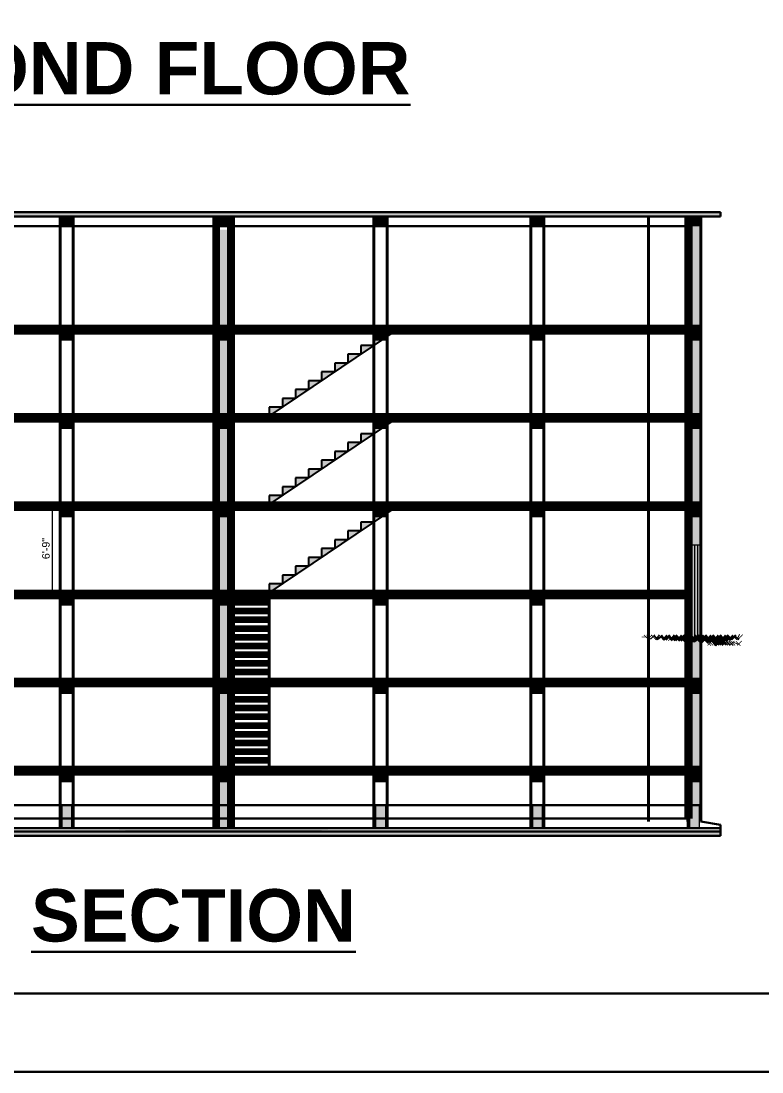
# Model space of a CAD drawing. Extents: x -2338379 to 930990, y -818978 to 106940.
# Drawn here: x 374432 to 375112, y -199437 to -198473 of the extents above; entities that cross this region are included whole.
import ezdxf

# ---------------------------------------------------------------- set-up
doc = ezdxf.new("R2010")
doc.units = 0
doc.header["$MEASUREMENT"] = 0
doc.header["$PDMODE"] = 34
doc.linetypes.add('DASHED', pattern=[0.75, 0.5, -0.25])
doc.layers.get('0').update_dxf_attribs({"linetype": 'CONTINUOUS', "lineweight": 30})
doc.layers.get('DEFPOINTS').update_dxf_attribs({"linetype": 'CONTINUOUS'})
for name, color, linetype, lineweight in [('BEAM', 1, 'DASHED', 18), ('Door', 5, 'CONTINUOUS', 5), ('Plaster', 163, 'CONTINUOUS', 15), ('STAIRCASE', 32, 'CONTINUOUS', 25), ('thermo', 50, 'CONTINUOUS', 35), ('WALL', 1, 'CONTINUOUS', 40)]:
    doc.layers.add(name, color=color, linetype=linetype, lineweight=lineweight)
doc.layers.add('mesh', color=10, linetype='CONTINUOUS')
doc.layers.add('pillar12', color=7, linetype='CONTINUOUS')
doc.styles.get("Standard").update_dxf_attribs({"font": 'times.ttf', "height": 6})
doc.styles.add('style1', font='arial.ttf')
doc.dimstyles.new('DIM1', dxfattribs={"dimscale": 0, "dimtxt": 7, "dimasz": 3, "dimexe": 3, "dimexo": 15, "dimgap": 2, "dimtad": 1, "dimdec": 0, "dimzin": 0, "dimdsep": 46, "dimlunit": 4, "dimtxsty": 'style1', "dimblk1": 'ARCHTICK', "dimblk2": 'ARCHTICK', "dimsah": 1, "dimcen": 0, "dimclrd": 6, "dimclre": 6, "dimclrt": 256, "dimadec": 0, "dimazin": 0, "dimtfac": 0.333333, "dimtdec": 0, "dimtofl": 0, "dimtmove": 2, "dimatfit": 3, "dimldrblk": 'ARCHTICK', "dimfxl": 1, "dimtolj": 1, "dimtzin": 0, "dimlwd": 13, "dimlwe": 13, "dimarcsym": 0})

# ---------------------------------------------------------------- blocks, each defined once
blk = doc.blocks.new('beam')
blk.add_hatch(color=5).paths.add_polyline_path([(-1.5, 0), (-10.5, 0), (-10.5, -9), (-1.5, -9)])
at = {"layer": 'BEAM'}
for p, q in [((-10.5, 0), (-10.5, -9)), ((-1.5, 0), (-1.5, -9))]:
    blk.add_line(p, q, dxfattribs=at)
blk = doc.blocks.new('beam12')
blk.add_hatch(color=5).paths.add_polyline_path([(-1.5, 21), (-10.5, 21), (-10.5, 0), (-1.5, 0)])
at = {"layer": 'BEAM'}
for p, q in [((-10.5, 21), (-10.5, 0)), ((-1.5, 21), (-10.5, 21)), ((-1.5, 21), (-1.5, 0)), ((-1.5, 0), (-10.5, 0))]:
    blk.add_line(p, q, dxfattribs=at)
blk = doc.blocks.new('staircase')
at = {"layer": 'STAIRCASE'}
for p, q in [((0, 0), (-120, 81)), ((-108, 81), (-108, 72.9)), ((-108, 72.9), (-96, 72.9)), ((-96, 72.9), (-96, 64.8)), ((-96, 64.8), (-84, 64.8)), ((-84, 64.8), (-84, 56.7)), ((-84, 56.7), (-72, 56.7)), ((-72, 56.7), (-72, 48.6)), ((-72, 48.6), (-60, 48.6)), ((-60, 48.6), (-60, 40.5)), ((-60, 40.5), (-48, 40.5)), ((-48, 40.5), (-48, 32.4)), ((-48, 32.4), (-36, 32.4)), ((-36, 32.4), (-36, 24.3)), ((-36, 24.3), (-24, 24.3)), ((-24, 24.3), (-24, 16.2)), ((-24, 16.2), (-12, 16.2)), ((-12, 8.1), (0, 8.1))]:
    blk.add_line(p, q, dxfattribs=at)
for points in [[(-12, 16.2), (-12, 8.1)], [(0, 8.1), (0, 0)]]:
    blk.add_lwpolyline(points, dxfattribs=at)
blk = doc.blocks.new('_ARCHTICK')
at = {"color": 0, "linetype": 'ByBlock', "const_width": 0.15}
blk.add_lwpolyline([(-0.5, -0.5), (0.5, 0.5)], dxfattribs=at)
blk = doc.blocks.new('*D11')
at = {"color": 6, "lineweight": 13, "transparency": 16777216}
for p, q in [((374453.04, -198916.47), (374457.67, -198916.47)), ((374460.67, -198916.47), (374460.67, -198997.47)), ((374453.04, -198997.47), (374457.67, -198997.47))]:
    blk.add_line(p, q, dxfattribs=at)
at = {"layer": 'DEFPOINTS', "color": 0, "lineweight": 30, "transparency": 16777216}
for p in [(374468.04, -198916.47), (374460.67, -198997.47), (374468.04, -198997.47)]:
    blk.add_point(p, dxfattribs=at)
at = {"color": 6, "lineweight": 13, "transparency": 16777216, "xscale": 3, "yscale": 3, "zscale": 3}
for p, rotation in [((374460.67, -198916.47), 90), ((374460.67, -198997.47), 270)]:
    blk.add_blockref('_ARCHTICK', p, dxfattribs=dict(at, rotation=rotation))
at = {"lineweight": 40, "transparency": 16777216, "insert": (374455.09, -198956.97), "char_height": 7, "attachment_point": 5, "rotation": 90, "style": 'style1'}
blk.add_mtext('\\A1;6\'-9"', dxfattribs=at)

msp = doc.modelspace()

# ---------------------------------------------------------------- hatches: boundary and pattern name
at = {"lineweight": 40}
h = msp.add_hatch(dxfattribs=at)
h.set_pattern_fill('AR-CONC', color=5, scale=0.03, style=0)
h.set_pattern_definition([(50, (363483.968, -200335.6095), (5.46554, -0.4781726), [0.5715, -6.2865]), (355, (363483.968, -200335.6095), (-1.0572848, 5.7316993), [0.4572, -5.0292]), (100.451, (363484.4236, -200335.6494), (4.408275, 5.2535006), [0.4857, -5.3427]), (46.1842, (363483.968, -200334.0855), (8.1323712, -1.26127), [0.85725, -9.42975]), (96.6356, (363484.646, -200334.191), (7.122127, 7.4227667), [0.72855, -8.01405]), (351.184, (363483.968, -200334.0855), (7.122138, 7.4227535), [0.6858, -7.5438]), (21, (363484.73, -200334.4665), (4.5484464, -3.0679656), [0.5715, -6.2865]), (326, (363484.73, -200334.4665), (1.8540609, 5.525639), [0.4572, -5.0292]), (71.4514, (363485.109, -200334.722), (6.4024947, 2.4576857), [0.4857, -5.3427]), (37.5, (363483.9681, -200335.6095), (0.0926581, 2.53665117), [0, -4.96824, 0, -5.1054, 0, -5.04825]), (7.5, (363483.968, -200335.6095), (2.0045899, 3.00541724), [0, -2.91084, 0, -4.85394, 0, -1.92405]), (327.5, (363482.2688, -200335.6095), (4.06771786, -0.17186232), [0, -1.905, 0, -5.9436, 0, -7.8867]), (317.5, (363481.507, -200335.6095), (4.4438754, 0.7627947), [0, -2.4765, 0, -3.94716, 0, -5.6007])])
h.paths.add_polyline_path([(375074.04, -198648.47), (374162.04, -198648.47), (374162.04, -198652.47), (375074.04, -198652.47)])
h = msp.add_hatch(dxfattribs=at)
h.set_pattern_fill('AR-CONC', color=256, scale=0.03, style=0)
h.set_pattern_definition([(50, (364350.968, -200335.6095), (5.46554, -0.4781726), [0.5715, -6.2865]), (355, (364350.968, -200335.6095), (-1.0572848, 5.7316993), [0.4572, -5.0292]), (100.451, (364351.4236, -200335.6494), (4.408275, 5.2535006), [0.4857, -5.3427]), (46.1842, (364350.968, -200334.0855), (8.1323712, -1.26127), [0.85725, -9.42975]), (96.6356, (364351.646, -200334.191), (7.122127, 7.4227667), [0.72855, -8.01405]), (351.184, (364350.968, -200334.0855), (7.122138, 7.4227535), [0.6858, -7.5438]), (21, (364351.73, -200334.4665), (4.5484464, -3.0679656), [0.5715, -6.2865]), (326, (364351.73, -200334.4665), (1.8540609, 5.525639), [0.4572, -5.0292]), (71.4514, (364352.109, -200334.722), (6.4024947, 2.4576857), [0.4857, -5.3427]), (37.5, (364350.9681, -200335.6095), (0.0926581, 2.53665117), [0, -4.96824, 0, -5.1054, 0, -5.04825]), (7.5, (364350.968, -200335.6095), (2.0045899, 3.00541724), [0, -2.91084, 0, -4.85394, 0, -1.92405]), (327.5, (364349.2688, -200335.6095), (4.06771786, -0.17186232), [0, -1.905, 0, -5.9436, 0, -7.8867]), (317.5, (364348.507, -200335.6095), (4.4438754, 0.7627947), [0, -2.4765, 0, -3.94716, 0, -5.6007])])
h.paths.add_polyline_path([(375056.04, -198661.47), (375047.04, -198661.47), (375047.04, -198754.47), (375056.04, -198754.47)])
h.paths.add_polyline_path([(375056.04, -198754.47), (375047.04, -198754.47), (375047.04, -198757.47), (375056.04, -198757.47)])
h.paths.add_polyline_path([(375056.04, -198757.47), (375047.04, -198757.47), (375047.04, -198835.47), (375056.04, -198835.47)])
h.paths.add_polyline_path([(375056.04, -198838.47), (375047.04, -198838.47), (375047.04, -198916.47), (375056.04, -198916.47)])
h.paths.add_polyline_path([(375056.04, -198835.47), (375047.04, -198835.47), (375047.04, -198838.47), (375056.04, -198838.47)])
h.paths.add_polyline_path([(375056.04, -198916.47), (375047.04, -198916.47), (375047.04, -198919.47), (375056.04, -198919.47)])
h.paths.add_polyline_path([(375056.04, -198919.47), (375047.04, -198919.47), (375047.04, -198997.47), (375056.04, -198997.47)])
h.paths.add_polyline_path([(375056.04, -199000.47), (375047.04, -199000.47), (375047.04, -199037.98), (375049.54, -199037.98), (375056.04, -199037.98)])
h.paths.add_polyline_path([(375056.04, -198997.47), (375047.04, -198997.47), (375047.04, -199000.47), (375056.04, -199000.47)])
h.paths.add_polyline_path([(375056.04, -199037.98), (375049.54, -199037.98), (375047.04, -199037.98), (375047.04, -199078.47), (375056.04, -199078.47)])
h.paths.add_polyline_path([(375056.04, -199078.47), (375047.04, -199078.47), (375047.04, -199081.47), (375056.04, -199081.47)])
h.paths.add_polyline_path([(375056.04, -199081.47), (375047.04, -199081.47), (375047.04, -199159.47), (375056.04, -199159.47)])
h.paths.add_polyline_path([(375056.04, -199159.47), (375047.04, -199159.47), (375047.04, -199162.47), (375056.04, -199162.47)])
h.paths.add_polyline_path([(375056.04, -199162.47), (375047.04, -199162.47), (375047.04, -199204.47), (375048.54, -199204.47), (375048.54, -199192.47), (375056.04, -199192.47)])
h = msp.add_hatch(dxfattribs=at)
h.set_pattern_fill('AR-CONC', color=256, scale=0.03, style=0)
h.set_pattern_definition([(50, (363917.468, -200338.6095), (5.46554, -0.4781726), [0.5715, -6.2865]), (355, (363917.468, -200338.6095), (-1.0572848, 5.7316993), [0.4572, -5.0292]), (100.451, (363917.9236, -200338.6494), (4.408275, 5.2535006), [0.4857, -5.3427]), (46.1842, (363917.468, -200337.0855), (8.1323712, -1.26127), [0.85725, -9.42975]), (96.6356, (363918.146, -200337.191), (7.122127, 7.4227667), [0.72855, -8.01405]), (351.184, (363917.468, -200337.0855), (7.122138, 7.4227535), [0.6858, -7.5438]), (21, (363918.23, -200337.4665), (4.5484464, -3.0679656), [0.5715, -6.2865]), (326, (363918.23, -200337.4665), (1.8540609, 5.525639), [0.4572, -5.0292]), (71.4514, (363918.609, -200337.722), (6.4024947, 2.4576857), [0.4857, -5.3427]), (37.5, (363917.4681, -200338.6095), (0.0926581, 2.53665117), [0, -4.96824, 0, -5.1054, 0, -5.04825]), (7.5, (363917.468, -200338.6095), (2.0045899, 3.00541724), [0, -2.91084, 0, -4.85394, 0, -1.92405]), (327.5, (363915.7688, -200338.6095), (4.06771786, -0.17186232), [0, -1.905, 0, -5.9436, 0, -7.8867]), (317.5, (363915.007, -200338.6095), (4.4438754, 0.7627947), [0, -2.4765, 0, -3.94716, 0, -5.6007])])
h.paths.add_polyline_path([(374622.54, -198664.47), (374613.54, -198664.47), (374613.54, -198757.47), (374622.54, -198757.47)])
h.paths.add_polyline_path([(374622.54, -198757.47), (374613.54, -198757.47), (374613.54, -198760.47), (374622.54, -198760.47)])
h.paths.add_polyline_path([(374622.54, -198760.47), (374613.54, -198760.47), (374613.54, -198838.47), (374622.54, -198838.47)])
h.paths.add_polyline_path([(374622.54, -198841.47), (374613.54, -198841.47), (374613.54, -198919.47), (374622.54, -198919.47)])
h.paths.add_polyline_path([(374622.54, -198838.47), (374613.54, -198838.47), (374613.54, -198841.47), (374622.54, -198841.47)])
h.paths.add_polyline_path([(374622.54, -198919.47), (374613.54, -198919.47), (374613.54, -198922.47), (374622.54, -198922.47)])
h.paths.add_polyline_path([(374622.54, -198922.47), (374613.54, -198922.47), (374613.54, -199000.47), (374622.54, -199000.47)])
h.paths.add_polyline_path([(374622.54, -199003.47), (374613.54, -199003.47), (374613.54, -199040.98), (374616.04, -199040.98), (374622.54, -199040.98)])
h.paths.add_polyline_path([(374622.54, -199000.47), (374613.54, -199000.47), (374613.54, -199003.47), (374622.54, -199003.47)])
h.paths.add_polyline_path([(374622.54, -199040.98), (374616.04, -199040.98), (374613.54, -199040.98), (374613.54, -199081.47), (374622.54, -199081.47)])
h.paths.add_polyline_path([(374622.54, -199081.47), (374613.54, -199081.47), (374613.54, -199084.47), (374622.54, -199084.47)])
h.paths.add_polyline_path([(374622.54, -199084.47), (374613.54, -199084.47), (374613.54, -199162.47), (374622.54, -199162.47)])
h.paths.add_polyline_path([(374622.54, -199162.47), (374613.54, -199162.47), (374613.54, -199165.47), (374622.54, -199165.47)])
h.paths.add_polyline_path([(374622.54, -199165.47), (374613.54, -199165.47), (374613.54, -199207.47), (374615.04, -199207.47), (374615.04, -199195.47), (374622.54, -199195.47)])
at = {"lineweight": 211}
h = msp.add_hatch(color=5, dxfattribs=at)
h.paths.add_polyline_path([(375047.04, -198754.47), (375044.04, -198754.47), (375044.04, -198757.47), (375047.04, -198757.47)])
h.paths.add_polyline_path([(375056.04, -198754.47), (375047.04, -198754.47), (375047.04, -198757.47), (375056.04, -198757.47)])
h.paths.add_polyline_path([(375047.04, -198835.47), (375044.04, -198835.47), (375044.04, -198838.47), (375047.04, -198838.47)])
h.paths.add_polyline_path([(375056.04, -198835.47), (375047.04, -198835.47), (375047.04, -198838.47), (375056.04, -198838.47)])
h.paths.add_polyline_path([(375047.04, -198916.47), (375044.04, -198916.47), (375044.04, -198919.47), (375047.04, -198919.47)])
h.paths.add_polyline_path([(375056.04, -198916.47), (375047.04, -198916.47), (375047.04, -198919.47), (375056.04, -198919.47)])
h.paths.add_polyline_path([(375041.54, -199078.47), (375008.04, -199078.47), (375008.04, -199081.47), (375041.54, -199081.47)])
h.paths.add_polyline_path([(375047.04, -199078.47), (375044.04, -199078.47), (375044.04, -199081.47), (375047.04, -199081.47)])
h.paths.add_polyline_path([(375056.04, -199078.47), (375047.04, -199078.47), (375047.04, -199081.47), (375056.04, -199081.47)])
h.paths.add_polyline_path([(375044.04, -199159.47), (375043.54, -199159.47), (375043.54, -199162.47), (375044.04, -199162.47)])
h.paths.add_polyline_path([(375047.04, -199159.47), (375044.04, -199159.47), (375044.04, -199162.47), (375047.04, -199162.47)])
h.paths.add_polyline_path([(375056.04, -199159.47), (375047.04, -199159.47), (375047.04, -199162.47), (375056.04, -199162.47)])
h = msp.add_hatch(dxfattribs=at)
h.set_pattern_fill('EARTH', color=256, scale=0.75, angle=45, style=0)
h.set_pattern_definition([(45, (363489.968, -200332.62), (4e-16, 6.735192), [4.7625, -4.7625]), (45, (363488.7053, -200331.357), (4e-16, 6.735192), [4.7625, -4.7625]), (45, (363487.4424, -200330.0944), (4e-16, 6.735192), [4.7625, -4.7625]), (135, (363487.4424, -200329.2525), (-6.735192, 4e-16), [4.7625, -4.7625]), (135, (363488.7053, -200327.9896), (-6.735192, 4e-16), [4.7625, -4.7625]), (135, (363489.968, -200326.727), (-6.735192, 4e-16), [4.7625, -4.7625])])
edge = h.paths.add_edge_path()
edge.add_line((375094.19, -199043.98), (375062.04, -199043.98))
edge.add_line((375094.19, -199037.98), (375002.04, -199037.98))
h = msp.add_hatch(dxfattribs=at)
h.set_pattern_fill('AR-CONC', color=2, scale=0.02, style=0)
h.set_pattern_definition([(50, (363483.968, -200335.6095), (3.6436934, -0.3187817), [0.381, -4.191]), (355, (363483.968, -200335.6095), (-0.7048565, 3.8211329), [0.3048, -3.3528]), (100.451, (363484.2717, -200335.636), (2.93885, 3.5023338), [0.3238, -3.5618]), (46.1842, (363483.968, -200334.5935), (5.4215808, -0.8408466), [0.5715, -6.2865]), (96.6356, (363484.42, -200334.6636), (4.7480847, 4.948511), [0.4857, -5.3427]), (351.184, (363483.968, -200334.5935), (4.748092, 4.9485024), [0.4572, -5.0292]), (21, (363484.476, -200334.8475), (3.0322976, -2.0453104), [0.381, -4.191]), (326, (363484.476, -200334.8475), (1.2360406, 3.6837593), [0.3048, -3.3528]), (71.4514, (363484.7288, -200335.018), (4.2683298, 1.6384572), [0.3238, -3.5618]), (37.5, (363483.9681, -200335.6095), (0.06177207, 1.69110078), [0, -3.31216, 0, -3.4036, 0, -3.3655]), (7.5, (363483.9681, -200335.6095), (1.33639325, 2.0036115), [0, -1.94056, 0, -3.23596, 0, -1.2827]), (327.5, (363482.8353, -200335.6095), (2.7118119, -0.11457488), [0, -1.27, 0, -3.9624, 0, -5.2578]), (317.5, (363482.3273, -200335.6095), (2.96258363, 0.5085298), [0, -1.651, 0, -2.63144, 0, -3.7338])])
edge = h.paths.add_edge_path()
edge.add_line((375074.04, -199213.47), (374162.04, -199213.47))
edge.add_line((375074.04, -199216.47), (374162.04, -199216.47))
h = msp.add_hatch()
h.set_pattern_fill('HEX', color=256, scale=0.2, style=0)
h.set_pattern_definition([(0, (363483.9681, -200327.1095), (0, 1.099852), [0.635, -1.27]), (120, (363483.9681, -200327.1095), (-0.95249977, -0.549926), [0.635, -1.27]), (60, (363484.6031, -200327.1095), (-0.95249977, 0.549926), [0.635, -1.27])])
h.paths.add_polyline_path([(374162.04, -199216.47), (374162.04, -199220.47), (375074.04, -199220.47), (375074.04, -199216.47)])
h = msp.add_hatch()
h.set_pattern_fill('AR-SAND', color=256, scale=0.03, style=0)
h.set_pattern_definition([(37.5, (363483.9681, -200327.1095), (-0.04800094, 1.46823971), [0, -1.15824, 0, -1.2954, 0, -1.23825]), (7.5, (363483.9681, -200327.1095), (1.34856985, 2.1504753), [0, -0.62484, 0, -1.04394, 0, -0.40005]), (327.5, (363483.0308, -200327.1095), (2.37297711, 0.00431155), [0, -0.381, 0, -1.3716, 0, -1.7907]), (317.5, (363483.0308, -200327.1095), (2.29066936, 0.66878797), [0, -0.1905, 0, -0.89916, 0, -1.0287])])
h.paths.add_polyline_path([(374162.04, -199216.47), (374162.04, -199220.47), (375074.04, -199220.47), (375074.04, -199216.47)])
at = {"layer": 'STAIRCASE'}
h = msp.add_hatch(color=5, dxfattribs=at)
h.paths.add_polyline_path([(374768.04, -198754.47), (374780.04, -198754.47), (374768.04, -198762.57)])
h.paths.add_polyline_path([(374756.04, -198762.57), (374768.04, -198762.57), (374756.04, -198770.67)])
h.paths.add_polyline_path([(374744.04, -198770.67), (374756.04, -198770.67), (374744.04, -198778.77)])
h.paths.add_polyline_path([(374732.04, -198778.77), (374744.04, -198778.77), (374732.04, -198786.87)])
h.paths.add_polyline_path([(374720.04, -198786.87), (374732.04, -198786.87), (374720.04, -198794.97)])
h.paths.add_polyline_path([(374708.04, -198794.97), (374720.04, -198794.97), (374708.04, -198803.07)])
h.paths.add_polyline_path([(374696.04, -198803.07), (374708.04, -198803.07), (374696.04, -198811.17)])
h.paths.add_polyline_path([(374684.04, -198811.17), (374696.04, -198811.17), (374684.04, -198819.27)])
h.paths.add_polyline_path([(374672.04, -198819.27), (374684.04, -198819.27), (374672.04, -198827.37)])
h.paths.add_polyline_path([(374660.04, -198827.37), (374672.04, -198827.37), (374660.04, -198835.47)])
h = msp.add_hatch(color=5, dxfattribs=at)
h.paths.add_polyline_path([(374768.04, -198835.47), (374780.04, -198835.47), (374768.04, -198843.57)])
h.paths.add_polyline_path([(374756.04, -198843.57), (374768.04, -198843.57), (374756.04, -198851.67)])
h.paths.add_polyline_path([(374744.04, -198851.67), (374756.04, -198851.67), (374744.04, -198859.77)])
h.paths.add_polyline_path([(374732.04, -198859.77), (374744.04, -198859.77), (374732.04, -198867.87)])
h.paths.add_polyline_path([(374720.04, -198867.87), (374732.04, -198867.87), (374720.04, -198875.97)])
h.paths.add_polyline_path([(374708.04, -198875.97), (374720.04, -198875.97), (374708.04, -198884.07)])
h.paths.add_polyline_path([(374696.04, -198884.07), (374708.04, -198884.07), (374696.04, -198892.17)])
h.paths.add_polyline_path([(374684.04, -198892.17), (374696.04, -198892.17), (374684.04, -198900.27)])
h.paths.add_polyline_path([(374672.04, -198900.27), (374684.04, -198900.27), (374672.04, -198908.37)])
h.paths.add_polyline_path([(374660.04, -198908.37), (374672.04, -198908.37), (374660.04, -198916.47)])
h = msp.add_hatch(color=5, dxfattribs=at)
h.paths.add_polyline_path([(374768.04, -198916.47), (374780.04, -198916.47), (374768.04, -198924.57)])
h.paths.add_polyline_path([(374756.04, -198924.57), (374768.04, -198924.57), (374756.04, -198932.67)])
h.paths.add_polyline_path([(374744.04, -198932.67), (374756.04, -198932.67), (374744.04, -198940.77)])
h.paths.add_polyline_path([(374732.04, -198940.77), (374744.04, -198940.77), (374732.04, -198948.87)])
h.paths.add_polyline_path([(374720.04, -198948.87), (374732.04, -198948.87), (374720.04, -198956.97)])
h.paths.add_polyline_path([(374708.04, -198956.97), (374720.04, -198956.97), (374708.04, -198965.07)])
h.paths.add_polyline_path([(374696.04, -198965.07), (374708.04, -198965.07), (374696.04, -198973.17)])
h.paths.add_polyline_path([(374684.04, -198973.17), (374696.04, -198973.17), (374684.04, -198981.27)])
h.paths.add_polyline_path([(374672.04, -198981.27), (374684.04, -198981.27), (374672.04, -198989.37)])
h.paths.add_polyline_path([(374660.04, -198989.37), (374672.04, -198989.37), (374660.04, -198997.47)])

# ---------------------------------------------------------------- linework, layer by layer
for p, q in [((375074.04, -198648.47), (374162.04, -198648.47)), ((375074.04, -198652.47), (374162.04, -198652.47)), ((375074.04, -198648.47), (375074.04, -198652.47)), ((374786.04, -198661.47), (374180.04, -198661.47)), ((375041.54, -198661.47), (374786.04, -198661.47)), ((374810.37, -198919.47), (374798.04, -198919.47)), ((375041.54, -199081.47), (374825.37, -199081.47)), ((375044.04, -199204.47), (374180.04, -199204.47)), ((375074.04, -199210.47), (375056.04, -199207.47)), ((375074.04, -199210.47), (375074.04, -199220.47)), ((375074.04, -199213.47), (374162.04, -199213.47)), ((375074.04, -199216.47), (374162.04, -199216.47)), ((375074.04, -199216.47), (374162.04, -199216.47)), ((375074.04, -199220.47), (374162.04, -199220.47))]:
    msp.add_line(p, q)
at = {"lineweight": 40}
for p, q in [((374468.04, -198652.47), (374468.04, -199213.47)), ((374480.04, -198652.47), (374480.04, -199213.47)), ((374624.04, -198652.47), (374624.04, -199213.47)), ((374756.04, -198652.47), (374756.04, -199213.47)), ((374768.04, -198652.47), (374768.04, -199213.47)), ((374900.04, -198652.47), (374900.04, -199213.47)), ((374912.04, -198652.47), (374912.04, -199213.47)), ((375008.04, -198652.47), (375008.04, -199207.47)), ((375044.04, -198652.47), (375044.04, -199207.47)), ((375056.04, -198652.47), (375056.04, -199207.47))]:
    msp.add_line(p, q, dxfattribs=at)
at = {"color": 6, "lineweight": 40}
for p, q in [((374613.54, -198652.47), (374613.54, -199213.47)), ((374622.54, -198652.47), (374622.54, -199213.47))]:
    msp.add_line(p, q, dxfattribs=at)
at = {"color": 5, "lineweight": 211}
for p, q in [((374180.04, -198754.47), (375056.04, -198754.47)), ((374180.04, -198757.47), (375056.04, -198757.47)), ((374180.04, -198835.47), (375056.04, -198835.47)), ((374180.04, -198838.47), (375056.04, -198838.47)), ((374180.04, -198916.47), (375056.04, -198916.47)), ((374180.04, -198919.47), (375056.04, -198919.47)), ((374180.04, -198997.47), (375044.04, -198997.47)), ((374180.04, -199000.47), (375044.04, -199000.47)), ((375056.04, -199078.47), (374180.04, -199078.47)), ((375056.04, -199081.47), (374180.04, -199081.47)), ((375056.04, -199159.47), (374180.04, -199159.47)), ((375056.04, -199162.47), (374180.04, -199162.47))]:
    msp.add_line(p, q, dxfattribs=at)
at = {"color": 5}
for p, q in [((374810.37, -198754.47), (374798.04, -198754.47)), ((374810.37, -198757.47), (374798.04, -198757.47)), ((374810.37, -198838.47), (374798.04, -198838.47))]:
    msp.add_line(p, q, dxfattribs=at)
at = {"lineweight": 211}
msp.add_line((374708.04, -199078.47), (374672.04, -199078.47), dxfattribs=at)
at = {"color": 3}
for points in [[(376189.24, -199437.04), (376189.24, -197190.64), (373011.64, -197190.64), (373011.64, -199437.04)], [(376117.24, -199365.04), (376117.24, -197262.64), (373083.64, -197262.64), (373083.64, -199365.04)]]:
    msp.add_lwpolyline(points, close=True, dxfattribs=at)
at = {"color": 5}
msp.add_lwpolyline([(374180.04, -199213.47), (374180.04, -199192.47), (375056.04, -199192.47)], dxfattribs=at)
at = {"layer": 'Door'}
for p, q in [((375056.04, -198953.98), (375047.04, -198953.98)), ((375050.04, -198953.98), (375050.04, -199037.98)), ((375053.04, -198953.98), (375053.04, -199037.98))]:
    msp.add_line(p, q, dxfattribs=at)
at = {"layer": 'mesh', "lineweight": 40}
for p, q in [((374611.04, -198652.47), (374611.04, -199213.47)), ((374625.04, -198652.47), (374625.04, -199213.47))]:
    msp.add_line(p, q, dxfattribs=at)
at = {"layer": 'mesh', "lineweight": 80}
msp.add_line((375043.54, -198652.47), (375043.54, -199204.47), dxfattribs=at)
at = {"layer": 'pillar12', "lineweight": 40}
msp.add_line((374612.04, -198652.47), (374612.04, -199213.47), dxfattribs=at)
at = {"layer": 'Plaster', "lineweight": 40}
for p, q in [((374609.04, -198652.47), (374609.04, -199213.47)), ((374627.04, -198652.47), (374627.04, -199213.47))]:
    msp.add_line(p, q, dxfattribs=at)
at = {"layer": 'Plaster'}
msp.add_line((375041.54, -198652.47), (375041.54, -199204.47), dxfattribs=at)
at = {"layer": 'STAIRCASE', "lineweight": 40}
msp.add_line((374660.04, -198997.47), (374660.04, -199159.47), dxfattribs=at)
at = {"layer": 'STAIRCASE', "lineweight": 211}
for p, q in [((374660.04, -199006.47), (374624.04, -199006.47)), ((374660.04, -199014.47), (374624.04, -199014.47)), ((374660.04, -199022.47), (374624.04, -199022.47)), ((374660.04, -199030.47), (374624.04, -199030.47)), ((374660.04, -199038.47), (374624.04, -199038.47)), ((374660.04, -199046.47), (374624.04, -199046.47)), ((374660.04, -199054.47), (374624.04, -199054.47)), ((374660.04, -199062.47), (374624.04, -199062.47)), ((374660.04, -199070.47), (374624.04, -199070.47)), ((374660.04, -199087.47), (374624.04, -199087.47)), ((374660.04, -199095.47), (374624.04, -199095.47)), ((374660.04, -199103.47), (374624.04, -199103.47)), ((374660.04, -199111.47), (374624.04, -199111.47)), ((374660.04, -199119.47), (374624.04, -199119.47)), ((374660.04, -199127.47), (374624.04, -199127.47)), ((374660.04, -199135.47), (374624.04, -199135.47)), ((374660.04, -199143.47), (374624.04, -199143.47)), ((374660.04, -199151.47), (374624.04, -199151.47))]:
    msp.add_line(p, q, dxfattribs=at)
at = {"layer": 'STAIRCASE', "color": 5, "lineweight": 90}
msp.add_line((375044.04, -199078.47), (374996.04, -199078.47), dxfattribs=at)
at = {"layer": 'thermo'}
msp.add_line((375044.04, -198652.47), (375044.04, -199213.47), dxfattribs=at)
at = {"layer": 'WALL'}
for p, q in [((375047.04, -198652.47), (375047.04, -199204.47)), ((375056.04, -198652.47), (375056.04, -199207.47))]:
    msp.add_line(p, q, dxfattribs=at)

# ---------------------------------------------------------------- block references
at = {"color": 5, "lineweight": 211}
for name, p in [('beam', (374480.04, -198652.47)), ('beam', (374624.04, -198652.47)), ('beam', (374768.04, -198652.47)), ('beam', (374912.04, -198652.47)), ('beam', (374480.04, -198757.47)), ('beam', (374624.04, -198757.47)), ('beam', (374768.04, -198757.47)), ('beam', (374912.04, -198757.47)), ('beam', (374480.04, -198838.47)), ('beam', (374624.04, -198838.47)), ('beam', (374768.04, -198838.47)), ('beam', (374912.04, -198838.47)), ('beam', (374480.04, -198919.47)), ('beam', (374624.04, -198919.47)), ('beam', (374768.04, -198919.47)), ('beam', (374912.04, -198919.47)), ('beam', (374480.04, -199000.47)), ('beam', (374624.04, -199000.47)), ('beam', (374768.04, -199000.47)), ('beam', (374912.04, -199000.47)), ('beam', (374480.04, -199081.47)), ('beam', (374624.04, -199081.47)), ('beam', (374768.04, -199081.47)), ('beam', (374912.04, -199081.47)), ('beam', (374480.04, -199162.47)), ('beam', (374624.04, -199162.47)), ('beam', (374768.04, -199162.47)), ('beam', (374912.04, -199162.47)), ('beam12', (374480.04, -199213.47)), ('beam12', (374624.04, -199213.47)), ('beam12', (374768.04, -199213.47)), ('beam12', (374912.04, -199213.47))]:
    msp.add_blockref(name, p, dxfattribs=at)
at = {"xscale": -1}
for p in [(375044.04, -198652.47), (375044.04, -198757.47), (375044.04, -198838.47), (375044.04, -198919.47), (375044.04, -199081.47), (375044.04, -199162.47)]:
    msp.add_blockref('beam', p, dxfattribs=at)
msp.add_blockref('beam12', (375056.04, -199213.47))
at = {"layer": 'STAIRCASE', "color": 5, "xscale": -1}
for p in [(374660.04, -198835.47), (374660.04, -198916.47), (374660.04, -198997.47)]:
    msp.add_blockref('staircase', p, dxfattribs=at)

# ---------------------------------------------------------------- texts
at = {"char_height": 48}
for s, insert, width, attachment_point in [('{\\fArial|b1|i0|c0|p34;\\L\\C1;SECOND FLOOR}', (374249.43, -198492.51), 849.6948, 1), ('{\\fArial|b1|i0|c0|p34;\\L\\C1;SECTION}', (374739.4, -199269.4), 712.813, 3)]:
    msp.add_mtext(s, dxfattribs=dict(at, insert=insert, width=width, attachment_point=attachment_point))

# ---------------------------------------------------------------- dimensions: what is measured, and where the dimension line sits
at = {"lineweight": 40}
dim = msp.add_linear_dim(base=(374460.67, -198997.47), p1=(374468.04, -198916.47), p2=(374468.04, -198997.47), angle=90, dimstyle='DIM1', override={"dimscale": 1, "dimtmove": 1}, dxfattribs=at)
dim.commit()
dim.dimension.update_dxf_attribs({"geometry": '*D11', "text_midpoint": (374455.09, -198956.97)})

doc.saveas('drawing.dxf')
